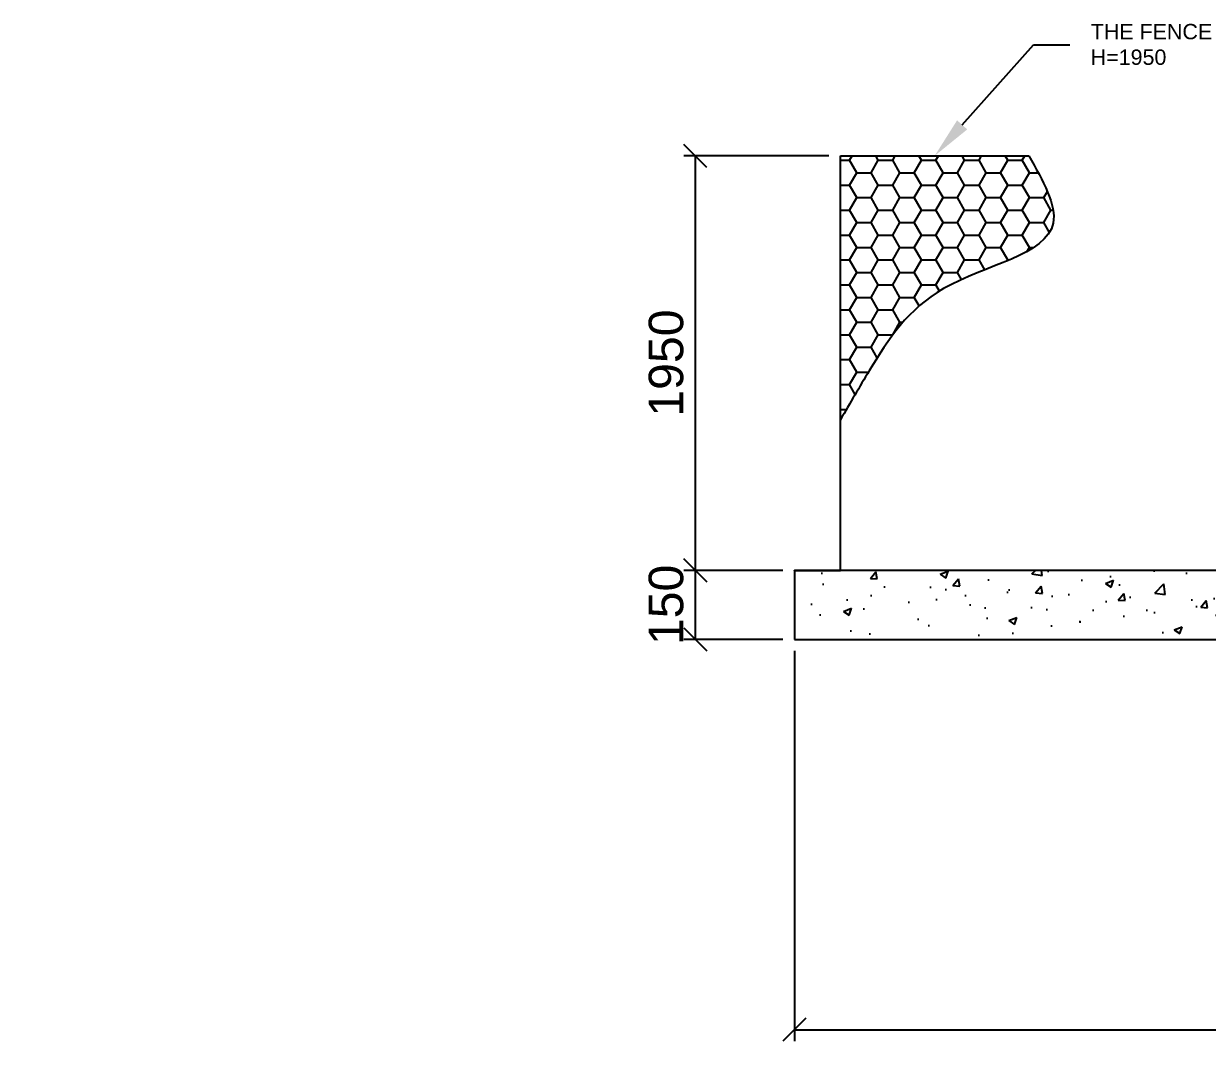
# Model space of a CAD drawing. Extents: x -1041800 to 1211622, y -13029 to 106851.
# Drawn here: x 88955 to 94096, y 11623 to 16043 of the extents above; entities that cross this region are included whole.
import ezdxf
from ezdxf import colors
from ezdxf.entities.mleader import LeaderData, LeaderLine
from ezdxf.math import Vec2, Vec3

# ---------------------------------------------------------------- set-up
doc = ezdxf.new("R2010")
doc.units = 0
doc.header["$MEASUREMENT"] = 0
doc.layers.get('0').update_dxf_attribs({"lineweight": 5})
doc.layers.add('VAN', color=7, linetype='Continuous')
doc.styles.get("Standard").update_dxf_attribs({"font": 'arial.ttf'})
doc.dimstyles.new('TL100', dxfattribs={"dimscale": 0, "dimtxt": 200, "dimasz": 100, "dimexe": 50, "dimexo": 50, "dimgap": 50, "dimtad": 1, "dimdec": 0, "dimtxsty": 'Standard', "dimblk": 'OBLIQUE', "dimcen": 2.5, "dimclrd": 6, "dimclre": 6, "dimclrt": 3, "dimadec": 0, "dimazin": 0, "dimtfac": 1, "dimtdec": 0, "dimtmove": 0, "dimatfit": 3, "dimldrblk": 'OBLIQUE', "dimfxl": 1, "dimarcsym": 0})

# ---------------------------------------------------------------- blocks, each defined once
blk = doc.blocks.new('_Oblique')
at = {"color": 0, "linetype": 'ByBlock', "lineweight": -2}
blk.add_line((-0.5, -0.5), (0.5, 0.5), dxfattribs=at)
blk = doc.blocks.new('*D157')
at = {"layer": 'Defpoints', "color": 0, "transparency": 16777216}
for p in [(92302.5, 13368.6), (97902.6, 12229.7), (97902.6, 11673.3)]:
    blk.add_point(p, dxfattribs=at)
at = {"layer": 'VAN', "color": 6, "lineweight": -2, "transparency": 16777216}
for p, q in [((92302.5, 13318.6), (92302.5, 11623.3)), ((97902.6, 12179.7), (97902.6, 11623.3)), ((92302.5, 11673.3), (97902.6, 11673.3))]:
    blk.add_line(p, q, dxfattribs=at)
at = {"layer": 'VAN', "color": 6, "lineweight": -2, "transparency": 16777216, "xscale": 100, "yscale": 100, "zscale": 100, "rotation": 180}
blk.add_blockref('_Oblique', (92302.5, 11673.3), dxfattribs=at)
at = {"layer": 'VAN', "color": 6, "lineweight": -2, "transparency": 16777216, "xscale": 100, "yscale": 100, "zscale": 100}
blk.add_blockref('_Oblique', (97902.6, 11673.3), dxfattribs=at)
at = {"layer": 'VAN', "color": 3, "transparency": 16777216, "insert": (95102.5, 11799.9), "char_height": 150, "attachment_point": 5}
blk.add_mtext('5600', dxfattribs=at)
blk = doc.blocks.new('*D166')
at = {"layer": 'Defpoints', "color": 0, "transparency": 16777216}
for p in [(91872.2, 13668.6), (92302.5, 13668.6), (92302.5, 13368.6)]:
    blk.add_point(p, dxfattribs=at)
at = {"layer": 'VAN', "color": 6, "lineweight": -2, "transparency": 16777216}
for p, q in [((92252.5, 13668.6), (91822.2, 13668.6)), ((91872.2, 13368.6), (91872.2, 13668.6)), ((92252.5, 13368.6), (91822.2, 13368.6))]:
    blk.add_line(p, q, dxfattribs=at)
at = {"layer": 'VAN', "color": 6, "lineweight": -2, "transparency": 16777216, "xscale": 100, "yscale": 100, "zscale": 100}
for p, rotation in [((91872.2, 13668.6), 90), ((91872.2, 13368.6), 270)]:
    blk.add_blockref('_Oblique', p, dxfattribs=dict(at, rotation=rotation))
at = {"layer": 'VAN', "color": 3, "transparency": 16777216, "insert": (91745.6, 13518.6), "char_height": 150, "attachment_point": 5, "rotation": 90}
blk.add_mtext('150', dxfattribs=at)
blk = doc.blocks.new('*D167')
at = {"layer": 'Defpoints', "color": 0, "transparency": 16777216}
for p in [(91872.2, 15468.6), (92502.5, 15468.6), (92302.5, 13668.6)]:
    blk.add_point(p, dxfattribs=at)
at = {"layer": 'VAN', "color": 6, "lineweight": -2, "transparency": 16777216}
for p, q in [((92452.5, 15468.6), (91822.2, 15468.6)), ((91872.2, 13668.6), (91872.2, 15468.6)), ((92252.5, 13668.6), (91822.2, 13668.6))]:
    blk.add_line(p, q, dxfattribs=at)
at = {"layer": 'VAN', "color": 6, "lineweight": -2, "transparency": 16777216, "xscale": 100, "yscale": 100, "zscale": 100}
for p, rotation in [((91872.2, 15468.6), 90), ((91872.2, 13668.6), 270)]:
    blk.add_blockref('_Oblique', p, dxfattribs=dict(at, rotation=rotation))
at = {"layer": 'VAN', "color": 3, "transparency": 16777216, "insert": (91745.6, 14568.6), "char_height": 150, "attachment_point": 5, "rotation": 90}
blk.add_mtext('1950', dxfattribs=at)

msp = doc.modelspace()

# ---------------------------------------------------------------- hatches: boundary and pattern name
at = {"layer": 'VAN'}
h = msp.add_hatch(dxfattribs=at)
h.set_pattern_fill('HONEY', color=0, scale=500)
h.set_pattern_definition([(0, (-395583.23, -292097.8), (93.75, 54.1265877), [62.5, -125]), (120, (-395583.23, -292097.8), (-93.75, 54.1265877), [62.5, -125]), (60, (-395583.23, -292097.8), (2e-14, 108.2531755), [-125, 62.5])])
edge = h.paths.add_edge_path()
edge.add_line((92502.5, 15468.6), (92502.5, 14322.8))
edge.add_spline(control_points=[(92502.5, 14322.8), (92543.8, 14394), (92665.8, 14604.4), (92894.4, 14955.5), (93550, 15062.8), (93381.2, 15361.4), (93320.7, 15468.6)], knot_values=[0, 0, 0, 0, 246.373984, 727.71001, 1282.357637, 1592.903116, 1592.903116, 1592.903116, 1592.903116], degree=3, periodic=0)
edge.add_line((93320.7, 15468.6), (92502.5, 15468.6))
h = msp.add_hatch(dxfattribs=at)
h.set_pattern_fill('AR-CONC', color=0, scale=50)
h.set_pattern_definition([(50, (0, 5086.7), (358.6301, -31.3761), [37.5, -412.5]), (355, (0, 5086.7), (-69.3757, 376.096), [30, -330]), (100.45144, (29.9, 5084.1), (289.2544, 344.72), [31.8701, -350.571]), (46.1842, (0, 5186.7), (533.6207, -82.7596), [56.25, -618.75]), (96.63564, (44.47, 5179.8), (467.331, 487.0593), [47.8052, -525.857]), (351.18416, (0, 5186.7), (467.331, 487.0593), [45, -495]), (21, (50, 5161.7), (298.4535, -201.30945), [37.5, -412.5]), (326, (50, 5161.7), (121.6577, 362.575), [30, -330]), (71.45144, (74.87, 5144.94), (420.1112, 161.2656), [31.8701, -350.571]), (37.5, (0, 5086.71), (6.07993, 166.44693), [0, -326, 0, -335, 0, -331.25]), (7.5, (0, 5086.71), (131.53477, 197.20586), [0, -191, 0, -318.5, 0, -126.25]), (327.5, (-111.5, 5086.71), (266.91122, -11.27744), [0, -125, 0, -390, 0, -517.5]), (317.5, (-161.5, 5086.71), (291.5931, 50.0525), [0, -162.5, 0, -259, 0, -367.5])])
h.paths.add_polyline_path([(97502.6, 13668.6), (92302.5, 13668.6), (92302.5, 13368.6), (97502.6, 13368.6)])

# ---------------------------------------------------------------- linework, layer by layer
at = {"layer": 'VAN', "color": 0}
for p, q in [((92502.5, 13668.6), (92502.5, 15468.6)), ((92502.5, 15468.6), (93320.7, 15468.6)), ((92302.5, 13668.6), (92502.5, 13668.6))]:
    msp.add_line(p, q, dxfattribs=at)
msp.add_lwpolyline([(92302.5, 13368.6), (104302.5, 13368.6), (104302.5, 13668.6), (92302.5, 13668.6)], close=True, dxfattribs=at)
msp.add_spline([(93320.7, 15468.6), (93426.4, 15176.6), (92950.3, 14892), (92627.3, 14535.2), (92502.5, 14322.8)], degree=3, dxfattribs=at)

# ---------------------------------------------------------------- dimensions: what is measured, and where the dimension line sits
dim = msp.add_linear_dim(base=(91872.2, 15468.6), p1=(92302.5, 13668.6), p2=(92502.5, 15468.6), angle=90, text='1950', dimstyle='TL100', override={"dimscale": 1, "dimtxt": 150}, dxfattribs=at)
dim.commit()
dim.dimension.update_dxf_attribs({"geometry": '*D167', "text_midpoint": (91745.6, 14568.6)})
dim = msp.add_linear_dim(base=(91872.2, 13668.6), p1=(92302.5, 13368.6), p2=(92302.5, 13668.6), angle=90, text='150', dimstyle='TL100', override={"dimscale": 1, "dimtxt": 150}, dxfattribs=at)
dim.commit()
dim.dimension.update_dxf_attribs({"geometry": '*D166', "text_midpoint": (91872.2, 13518.6), "dimtype": 160})
dim = msp.add_linear_dim(base=(97902.6, 11673.3), p1=(92302.5, 13368.6), p2=(97902.6, 12229.7), dimstyle='TL100', override={"dimscale": 1, "dimtxt": 150}, dxfattribs=at)
dim.commit()
dim.dimension.update_dxf_attribs({"geometry": '*D157', "text_midpoint": (95102.5, 11799.9)})

# ---------------------------------------------------------------- leaders
ml = msp.add_multileader_mtext('Standard')
ml.set_content('THE FENCE\\PH=1950', color=256)
ml.set_leader_properties()
ml.build(insert=Vec2(0, 0))
ml.multileader.update_dxf_attribs({"text_left_attachment_type": 2, "text_right_attachment_type": 2, "dogleg_length": 0.36, "arrow_head_size": 180, "scale": 1000})
ctx = ml.context
ctx.base_point, ctx.scale, ctx.char_height, ctx.arrow_head_size, ctx.landing_gap_size, ctx.plane_origin = Vec3(93499.3, 15951.4), 1000, 66.67, 180, 90, Vec3(102433.9, 17466.9)
ctx.left_attachment, ctx.right_attachment = 2, 2
notes = []
notes.append((ctx, [(1, (1, 1, 0), (93340.5, 15951.4), (1, 0), 158.8, [(0, [(92911.6, 15468.6)], 0, [])])]))
ctx.mtext.insert, ctx.mtext.width, ctx.mtext.flow_direction = Vec3(93589.3, 16041.6), 622.587, 5
ml = msp.add_multileader_mtext('Standard')
ml.set_content('CONCRETE PAD\\PH1000xL2500xW400', color=256)
ml.set_leader_properties()
ml.build(insert=Vec2(0, 0))
ml.multileader.update_dxf_attribs({"text_left_attachment_type": 2, "text_right_attachment_type": 2, "dogleg_length": 0.36, "arrow_head_size": 180, "scale": 1000})
ctx = ml.context
ctx.base_point, ctx.scale, ctx.char_height, ctx.arrow_head_size, ctx.landing_gap_size, ctx.plane_origin = Vec3(96454.2, 15205.6), 1000, 66.667, 180, 90, Vec3(105512.9, 15353.8)
ctx.left_attachment, ctx.right_attachment, ctx.text_align_type = 2, 2, 2
notes.append((ctx, [(0, (1, 1, 0), (97650.9, 15205.6), (-1, 0), 158.8, [(0, [(98102.6, 14668.6)], 0, [])])]))
ctx.mtext.insert, ctx.mtext.width, ctx.mtext.alignment, ctx.mtext.flow_direction = Vec3(97402.1, 15295.3), 1100.105, 3, 5
ml = msp.add_multileader_mtext('Standard')
ml.set_content('CONCRETE PAD\\PH1000xL2500xW400', color=256)
ml.set_leader_properties()
ml.build(insert=Vec2(0, 0))
ml.multileader.update_dxf_attribs({"text_left_attachment_type": 2, "text_right_attachment_type": 2, "dogleg_length": 0.36, "arrow_head_size": 180, "scale": 1000})
ctx = ml.context
ctx.base_point, ctx.scale, ctx.char_height, ctx.arrow_head_size, ctx.landing_gap_size, ctx.plane_origin = Vec3(99454.2, 15205.6), 1000, 66.667, 180, 90, Vec3(108512.9, 15353.8)
ctx.left_attachment, ctx.right_attachment, ctx.text_align_type = 2, 2, 2
notes.append((ctx, [(0, (1, 1, 0), (100650.9, 15205.6), (-1, 0), 158.8, [(0, [(101102.6, 14668.6)], 0, [])])]))
ctx.mtext.insert, ctx.mtext.width, ctx.mtext.alignment, ctx.mtext.flow_direction = Vec3(100402.1, 15295.3), 1100.105, 3, 5
for ctx, leaders in notes:
    for number, flags, end, landing, length, lines in leaders:
        leader = LeaderData()
        leader.index, (leader.has_last_leader_line, leader.has_dogleg_vector, leader.attachment_direction) = number, flags
        leader.last_leader_point, leader.dogleg_vector, leader.dogleg_length = Vec3(end), Vec3(landing), length
        for number, points, colour, breaks in lines:
            line = LeaderLine()
            line.index, line.vertices, line.color, line.breaks = number, Vec3.list(points), colors.encode_raw_color(colour), breaks
            leader.lines.append(line)
        ctx.leaders.append(leader)

doc.saveas('drawing.dxf')
